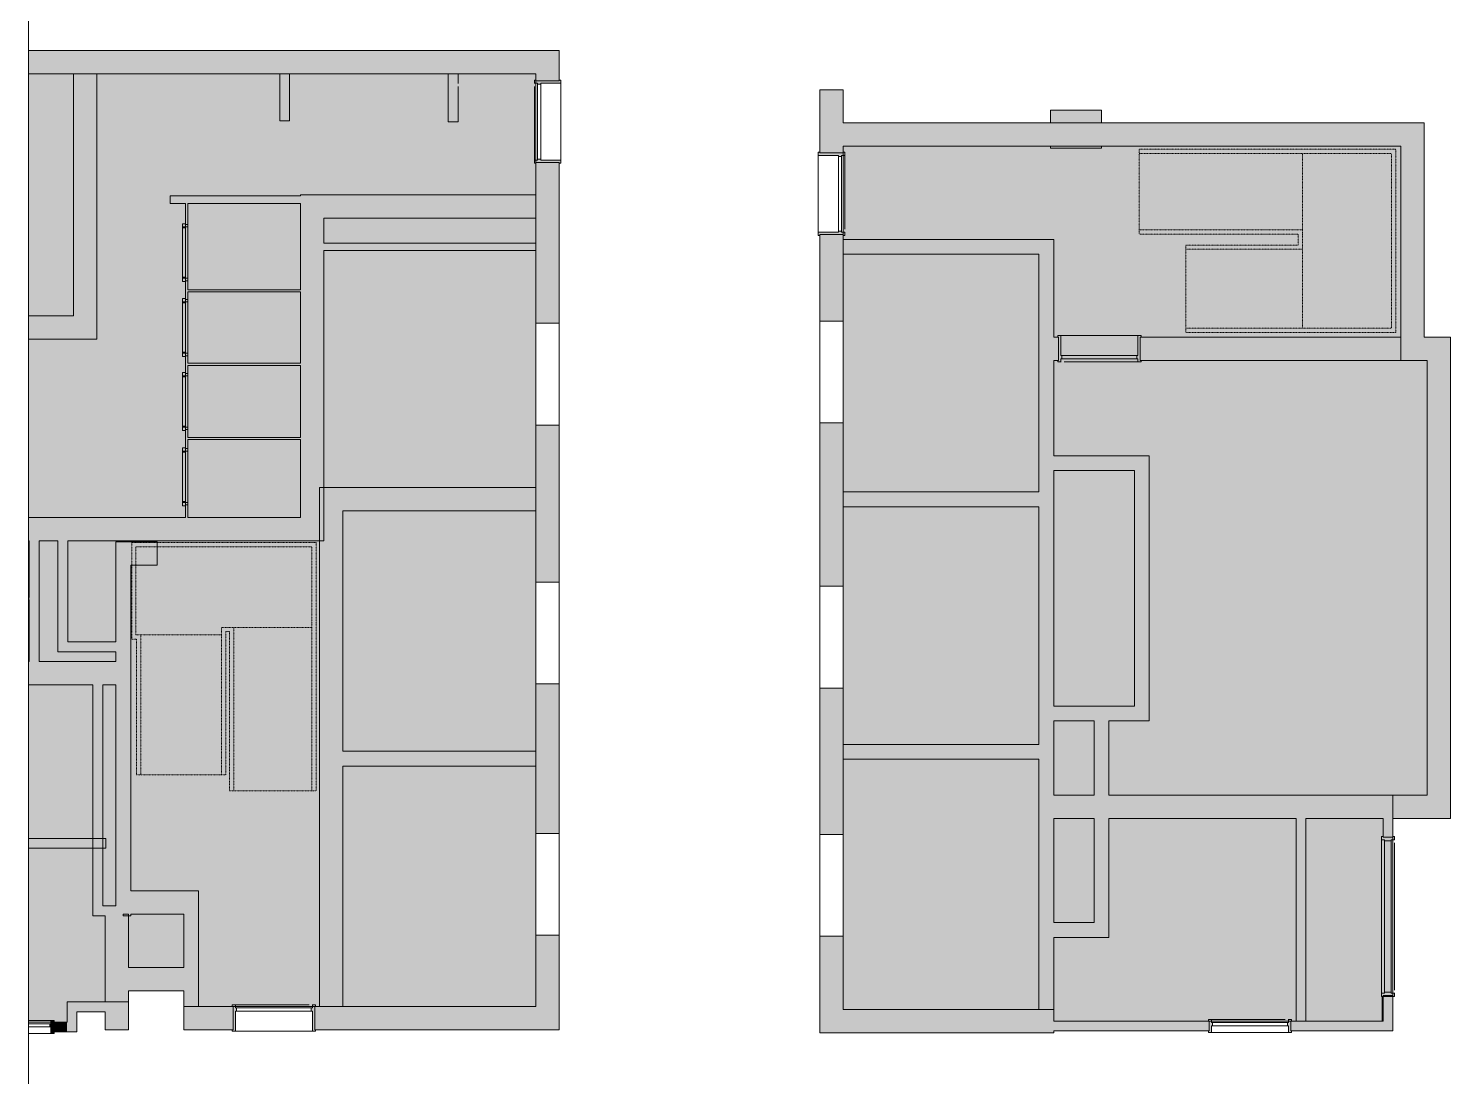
# Model space of a CAD drawing. Header units: inches. Extents: x 1083 to 3407, y -140 to 2134.
# Drawn here: x 1084 to 1754, y 944 to 1438 of the extents above; entities that cross this region are included whole.
import ezdxf

# ---------------------------------------------------------------- set-up
doc = ezdxf.new("R2010")
doc.units = ezdxf.units.IN
doc.header["$MEASUREMENT"] = 0
doc.linetypes.add('Overhead 1_16_', pattern=[0.101562, 0.0625, -0.039062])
for name, color, linetype, lineweight in [('A-DETL-GENF', 92, 'Continuous', 9), ('A-DETL-MEDM', 33, 'Continuous', 20), ('A-DETL-THIN', 151, 'Continuous', 9), ('A-DOOR', 31, 'Continuous', 13), ('A-GENM', 13, 'Continuous', 9), ('A-WALL', 113, 'Continuous', 13), ('A-WALL-PATT', 111, 'Continuous', 13), ('I-WALL', 2, 'Continuous', 13), ('S-STRS-MBND', 31, 'Continuous', 13)]:
    doc.layers.add(name, color=color, linetype=linetype, lineweight=lineweight)

# ---------------------------------------------------------------- blocks, each defined once
blk = doc.blocks.new('Door - Single - Solid Door-7174106-REFLECTED CEILING PLAN')
at = {"layer": 'A-DOOR'}
h = blk.add_hatch(color=250, dxfattribs=at)
h.paths.add_polyline_path([(-15.63, -6.34), (-14.13, -6.34), (-14.13, -4.84), (-13.63, -4.84), (-13.63, -3.34), (-14.13, -3.34), (-14.13, 6.16), (-15.63, 6.16), (-15.63, 5.41), (-15.26, 5.41), (-15.26, -5.59), (-15.63, -5.59)], flags=0)
h.paths.add_polyline_path([(21.62, -3.34), (21.62, -4.84), (22.12, -4.84), (22.12, -6.34), (23.62, -6.34), (23.62, -5.59), (23.24, -5.59), (23.24, 5.41), (23.62, 5.41), (23.62, 6.16), (22.12, 6.16), (22.12, -3.34)], flags=0)
at = {"layer": 'A-DOOR', "color": 8, "lineweight": 20}
for p, q in [((-14.13, 6.16), (-15.63, 6.16)), ((-15.63, 6.16), (-15.63, 5.41)), ((-14.13, -3.34), (-14.13, 6.16)), ((22.12, 6.16), (22.12, -3.34)), ((23.62, 6.16), (22.12, 6.16)), ((23.62, 5.41), (23.62, 6.16)), ((-15.63, -5.59), (-15.63, -6.34)), ((-15.63, -6.34), (-14.13, -6.34)), ((-13.63, -3.34), (-14.13, -3.34)), ((-14.13, -4.84), (-13.63, -4.84)), ((-14.13, -6.34), (-14.13, -4.84)), ((-13.63, -4.84), (-13.63, -3.34)), ((21.62, -3.34), (21.62, -4.84)), ((22.12, -3.34), (21.62, -3.34)), ((21.62, -4.84), (22.12, -4.84)), ((22.12, -4.84), (22.12, -6.34)), ((22.12, -6.34), (23.62, -6.34)), ((23.62, -6.34), (23.62, -5.59))]:
    blk.add_line(p, q, dxfattribs=at)
at = {"layer": 'A-DOOR', "lineweight": 9}
for p, q in [((-14.13, 6.16), (22.12, 6.16)), ((-14.13, -6.34), (-14.01, -6.34)), ((-13.63, -3.34), (21.62, -3.34)), ((-13.63, -4.84), (21.62, -4.84)), ((-12.63, -6.34), (22.12, -6.34))]:
    blk.add_line(p, q, dxfattribs=at)
blk = doc.blocks.new('Door - Single - Solid Door-V5-REFLECTED CEILING PLAN')
at = {"layer": 'A-DOOR'}
h = blk.add_hatch(color=250, dxfattribs=at)
h.paths.add_polyline_path([(-15.63, -6.34), (-14.13, -6.34), (-14.13, -4.84), (-13.63, -4.84), (-13.63, -3.34), (-14.13, -3.34), (-14.13, 6.16), (-15.63, 6.16), (-15.63, 5.41), (-15.26, 5.41), (-15.26, -5.59), (-15.63, -5.59)], flags=0)
h.paths.add_polyline_path([(23.24, -6.34), (23.62, -6.34), (23.62, -5.59), (23.24, -5.59), (23.24, 5.41), (23.62, 5.41), (23.62, 6.16), (22.12, 6.16), (22.12, -3.34), (21.62, -3.34), (21.62, -4.84), (22.12, -4.84), (22.12, -6.34)], flags=0)
at = {"layer": 'A-DOOR', "color": 8, "lineweight": 20}
for p, q in [((-14.13, 6.16), (-15.63, 6.16)), ((-15.63, 6.16), (-15.63, 5.41)), ((-14.13, -3.34), (-14.13, 6.16)), ((22.12, 6.16), (22.12, -3.34)), ((23.62, 6.16), (22.12, 6.16)), ((23.62, 5.41), (23.62, 6.16)), ((-15.63, -5.59), (-15.63, -6.34)), ((-15.63, -6.34), (-14.13, -6.34)), ((-13.63, -3.34), (-14.13, -3.34)), ((-14.13, -4.84), (-13.63, -4.84)), ((-14.13, -6.34), (-14.13, -4.84)), ((-13.63, -4.84), (-13.63, -3.34)), ((21.62, -3.34), (21.62, -4.84)), ((22.12, -3.34), (21.62, -3.34)), ((21.62, -4.84), (22.12, -4.84)), ((22.12, -4.84), (22.12, -6.34)), ((22.12, -6.34), (23.62, -6.34)), ((23.62, -6.34), (23.62, -5.59))]:
    blk.add_line(p, q, dxfattribs=at)
at = {"layer": 'A-DOOR', "lineweight": 9}
for p, q in [((-14.13, 6.16), (22.12, 6.16)), ((-14.13, -6.34), (-14.01, -6.34)), ((-13.63, -3.34), (21.62, -3.34)), ((-13.63, -4.84), (21.62, -4.84)), ((-12.63, -6.34), (22.12, -6.34))]:
    blk.add_line(p, q, dxfattribs=at)
blk = doc.blocks.new('Opening - 48_ x 84_-7159334-REFLECTED CEILING PLAN')
at = {"layer": 'A-GENM'}
for p, q in [((-24.32, -5.5), (-24.32, 5.5)), ((-24.32, 5.5), (23.68, 5.5)), ((23.68, 5.5), (23.68, -5.5)), ((23.68, -5.5), (-24.32, -5.5))]:
    blk.add_line(p, q, dxfattribs=at)
blk = doc.blocks.new('Door - Single - Solid Door-7174108-REFLECTED CEILING PLAN')
at = {"layer": 'A-DOOR'}
blk.add_hatch(color=250, dxfattribs=at).paths.add_polyline_path([(23.6, -2.97), (23.62, -2.97), (23.62, -2.22), (23.24, -2.22), (23.24, 2.4), (23.62, 2.4), (23.62, 3.15), (22.12, 3.15), (22.12, 1.65), (21.62, 1.65), (21.62, 0.15), (22.12, 0.15), (22.12, -2.97), (23.24, -2.97)], flags=0)
at = {"layer": 'A-DOOR', "lineweight": 9}
for p, q in [((11.56, 3.15), (22.12, 3.15)), ((11.56, 1.65), (21.62, 1.65)), ((11.56, 0.15), (21.62, 0.15)), ((11.56, -2.97), (22.12, -2.97))]:
    blk.add_line(p, q, dxfattribs=at)
at = {"layer": 'A-DOOR', "color": 8, "lineweight": 20}
for p, q in [((21.62, 0.15), (21.62, 1.65)), ((21.62, 1.65), (22.12, 1.65)), ((22.12, 0.15), (21.62, 0.15)), ((22.12, 1.65), (22.12, 3.15)), ((22.12, 3.15), (23.62, 3.15)), ((22.12, -2.97), (22.12, 0.15)), ((23.62, 3.15), (23.62, 2.4)), ((23.62, -2.97), (22.12, -2.97)), ((23.62, -2.22), (23.62, -2.97))]:
    blk.add_line(p, q, dxfattribs=at)
blk = doc.blocks.new('Door - Single - Solid Door-7174110-REFLECTED CEILING PLAN')
at = {"layer": 'A-DOOR'}
h = blk.add_hatch(color=250, dxfattribs=at)
h.paths.add_polyline_path([(23.62, 2.97), (22.12, 2.97), (22.12, -0.15), (21.62, -0.15), (21.62, -1.65), (22.12, -1.65), (22.12, -3.15), (23.62, -3.15), (23.62, -2.4), (23.24, -2.4), (23.24, 2.22), (23.62, 2.22)], flags=0)
h.paths.add_polyline_path([(-14.13, 2.97), (-15.63, 2.97), (-15.63, 2.22), (-15.26, 2.22), (-15.26, -2.4), (-15.63, -2.4), (-15.63, -3.15), (-14.13, -3.15), (-14.13, -1.65), (-13.63, -1.65), (-13.63, -0.15), (-14.13, -0.15), (-14.13, 2.22)], flags=0)
at = {"layer": 'A-DOOR', "color": 8, "lineweight": 20}
for p, q in [((-14.13, 2.97), (-15.63, 2.97)), ((-15.63, 2.97), (-15.63, 2.22)), ((-14.13, -0.15), (-14.13, 2.97)), ((22.12, 2.97), (22.12, -0.15)), ((23.62, 2.97), (22.12, 2.97)), ((23.62, 2.22), (23.62, 2.97)), ((-15.63, -2.4), (-15.63, -3.15)), ((-15.63, -3.15), (-14.13, -3.15)), ((-13.63, -0.15), (-14.13, -0.15)), ((-14.13, -1.65), (-13.63, -1.65)), ((-14.13, -3.15), (-14.13, -1.65)), ((-13.63, -1.65), (-13.63, -0.15)), ((21.62, -0.15), (21.62, -1.65)), ((22.12, -0.15), (21.62, -0.15)), ((21.62, -1.65), (22.12, -1.65)), ((22.12, -1.65), (22.12, -3.15)), ((22.12, -3.15), (23.62, -3.15)), ((23.62, -3.15), (23.62, -2.4))]:
    blk.add_line(p, q, dxfattribs=at)
at = {"layer": 'A-DOOR', "lineweight": 9}
for p, q in [((-14.13, 2.97), (22.12, 2.97)), ((-14.13, -3.15), (-14.01, -3.15)), ((-13.63, -0.15), (21.62, -0.15)), ((-13.63, -1.65), (21.62, -1.65)), ((-12.63, -3.15), (22.12, -3.15))]:
    blk.add_line(p, q, dxfattribs=at)
blk = doc.blocks.new('Door - Double - Solid-7590853-REFLECTED CEILING PLAN')
at = {"layer": 'A-DOOR'}
h = blk.add_hatch(color=250, dxfattribs=at)
h.paths.add_polyline_path([(35.68, 2.4), (35.68, 3.15), (34.18, 3.15), (34.18, 1.65), (33.68, 1.65), (33.68, -1.47), (34.18, -1.47), (34.18, -2.97), (35.68, -2.97), (35.68, -2.22), (35.31, -2.22), (35.31, 2.4)], flags=0)
h.paths.add_polyline_path([(-37.69, 1.65), (-38.19, 1.65), (-38.19, 3.15), (-39.69, 3.15), (-39.69, 2.4), (-39.32, 2.4), (-39.32, -2.22), (-39.69, -2.22), (-39.69, -2.97), (-38.19, -2.97), (-38.19, -1.47), (-37.69, -1.47), (-37.69, -1.14)], flags=0)
at = {"layer": 'A-DOOR', "color": 8, "lineweight": 20}
for p, q in [((-39.69, 2.4), (-39.69, 3.15)), ((-39.69, 3.15), (-38.19, 3.15)), ((-38.19, 3.15), (-38.19, 1.65)), ((-38.19, 1.65), (-37.69, 1.65)), ((-37.69, 1.65), (-37.69, -1.47)), ((33.68, -1.47), (33.68, 1.65)), ((33.68, 1.65), (34.18, 1.65)), ((34.18, 1.65), (34.18, 3.15)), ((34.18, 3.15), (35.68, 3.15)), ((35.68, 3.15), (35.68, 2.4)), ((-39.69, -2.97), (-39.69, -2.22)), ((-38.19, -2.97), (-39.69, -2.97)), ((-37.69, -1.47), (-38.19, -1.47)), ((-38.19, -1.47), (-38.19, -2.97)), ((34.18, -1.47), (33.68, -1.47)), ((34.18, -2.97), (34.18, -1.47)), ((35.68, -2.97), (34.18, -2.97)), ((35.68, -2.22), (35.68, -2.97))]:
    blk.add_line(p, q, dxfattribs=at)
at = {"layer": 'A-DOOR', "lineweight": 9}
for p, q in [((-38.19, 3.15), (-38.06, 3.15)), ((-37.69, 1.65), (33.68, 1.65)), ((-36.69, 3.15), (32.68, 3.15)), ((34.05, 3.15), (34.18, 3.15)), ((-38.19, -2.97), (34.18, -2.97)), ((-37.69, -1.47), (33.68, -1.47))]:
    blk.add_line(p, q, dxfattribs=at)
blk = doc.blocks.new('Door - Single - TP Solid Door-7591070-REFLECTED CEILING PLAN')
at = {"layer": 'A-DOOR', "lineweight": 9}
for p, q in [((-9.63, 1.95), (-9.63, 0.49)), ((-8.13, 1.95), (-9.63, 1.95)), ((-9.63, 0.41), (-9.63, 0.49)), ((-9.63, 0.49), (-8.13, 0.49)), ((-9.26, 0.41), (-9.63, 0.41)), ((-9.26, -0.59), (-9.26, 0.41)), ((-8.13, 0.49), (-8.13, 1.95)), ((-8.13, 1.95), (-7.63, 1.95)), ((-7.63, 0.45), (-8.13, 0.45)), ((-8.13, 0.45), (-8.13, -0.67)), ((-7.63, 1.95), (-7.63, 0.45)), ((15.62, 1.95), (-7.63, 1.95)), ((-7.63, 0.45), (15.62, 0.45)), ((15.62, 0.45), (15.62, 1.95)), ((15.62, 1.95), (16.12, 1.95)), ((16.12, 0.45), (15.62, 0.45)), ((16.12, 1.95), (16.12, 0.49)), ((17.62, 1.95), (16.12, 1.95)), ((16.12, 0.49), (17.62, 0.49)), ((16.12, -0.67), (16.12, 0.45)), ((17.62, 0.41), (17.24, 0.41)), ((17.24, 0.41), (17.24, -0.59)), ((17.62, 0.49), (17.62, 1.95)), ((17.62, 0.41), (17.62, 0.49)), ((-9.63, -0.67), (-9.63, -0.59)), ((-9.63, -0.59), (-9.26, -0.59)), ((-8.13, -0.67), (-9.63, -0.67)), ((-8.13, -0.67), (16.12, -0.67)), ((17.62, -0.67), (16.12, -0.67)), ((17.24, -0.59), (17.62, -0.59)), ((17.62, -0.67), (17.62, -0.59))]:
    blk.add_line(p, q, dxfattribs=at)
blk = doc.blocks.new('Break Line1 - Break Line 2-7655656-REFLECTED CEILING PLAN')
at = {"layer": 'A-DETL-MEDM'}
blk.add_line((1.5, 0), (1199.4, 0), dxfattribs=at)

msp = doc.modelspace()

# ---------------------------------------------------------------- hatches: boundary and pattern name
at = {"layer": 'A-DETL-GENF'}
h = msp.add_hatch(color=9, dxfattribs=at)
h.paths.add_polyline_path([(1095.75, 969.98), (1101.87, 969.98), (1101.87, 979.48), (1119.87, 979.48), (1119.87, 1020.1), (1114.06, 1020.1), (1114.06, 1051.92), (1083.68, 1051.92), (1083.68, 969.98), (1094.25, 969.98), (1094.25, 970.73), (1095.75, 970.73), (1095.75, 970.23)], flags=0)
h.paths.add_polyline_path([(1698.06, 970.48), (1721.68, 970.48), (1721.68, 982.1), (1721.31, 982.1), (1721.31, 983.6), (1722.81, 983.6), (1722.81, 984.1), (1725.93, 984.1), (1725.93, 983.6), (1726.68, 983.6), (1726.68, 1055.98), (1725.93, 1055.98), (1725.93, 1055.48), (1722.81, 1055.48), (1722.81, 1055.98), (1721.31, 1055.98), (1721.31, 1057.48), (1722.06, 1057.48), (1722.06, 1065.92), (1685.68, 1065.92), (1685.68, 970.48)], flags=0)
h.paths.add_polyline_path([(1681.06, 970.48), (1681.06, 1065.92), (1592.87, 1065.92), (1592.87, 1009.92), (1566.87, 1009.92), (1566.87, 970.48), (1639.75, 970.48), (1639.75, 971.23), (1641.25, 971.23), (1641.25, 970.48), (1677.5, 970.48), (1677.5, 971.23), (1679, 971.23), (1679, 970.48)], flags=0)
h.paths.add_polyline_path([(1472.3, 975.92), (1559.87, 975.92), (1559.87, 1093.92), (1467.62, 1093.92), (1467.62, 975.92)], flags=0)
h.paths.add_polyline_path([(1217.37, 977.42), (1217.5, 977.42), (1217.5, 978.17), (1219, 978.17), (1219, 977.42), (1220.87, 977.42), (1220.87, 1196.92), (1102.18, 1196.92), (1102.18, 1149.23), (1124.87, 1149.23), (1124.87, 1196.42), (1144.37, 1196.42), (1144.37, 1185.42), (1131.87, 1185.42), (1131.87, 1031.92), (1163.87, 1031.92), (1163.87, 977.42), (1179.75, 977.42), (1179.75, 978.17), (1181.25, 978.17), (1181.25, 977.42), (1216, 977.42)], flags=0)
h.paths.add_polyline_path([(1322.87, 977.42), (1322.87, 1090.67), (1231.87, 1090.67), (1231.87, 977.42), (1277.73, 977.42)], flags=0)
h.paths.add_polyline_path([(1146.25, 995.67), (1156.87, 995.67), (1156.87, 1020.92), (1131.87, 1020.92), (1131.87, 1020.1), (1130.87, 1020.1), (1130.87, 995.67), (1135.76, 995.67)], flags=0)
h.paths.add_polyline_path([(1585.87, 1016.92), (1585.87, 1065.92), (1566.87, 1065.92), (1566.87, 1016.92), (1568.31, 1016.92)], flags=0)
h.paths.add_polyline_path([(1124.87, 1024.73), (1124.87, 1128.92), (1118.68, 1128.92), (1118.68, 1056.54), (1120.18, 1056.54), (1120.18, 1051.92), (1118.68, 1051.92), (1118.68, 1024.73), (1120.18, 1024.73)], flags=0)
h.paths.add_polyline_path([(1114.06, 1056.54), (1114.06, 1128.92), (1083.68, 1128.92), (1083.68, 1056.54)], flags=0)
h.paths.add_polyline_path([(1721.68, 1076.92), (1742.87, 1076.92), (1742.87, 1281.92), (1608, 1281.92), (1608, 1281.17), (1606.5, 1281.17), (1606.5, 1282.67), (1606, 1282.67), (1606, 1284.17), (1606.5, 1284.17), (1606.5, 1293.67), (1608, 1293.67), (1608, 1292.92), (1730.37, 1292.92), (1730.37, 1382.92), (1589.37, 1382.92), (1589.37, 1381.92), (1565.37, 1381.92), (1565.37, 1382.92), (1467.62, 1382.92), (1467.62, 1380.04), (1468.37, 1380.04), (1468.37, 1378.54), (1467.62, 1378.54), (1467.62, 1342.29), (1468.37, 1342.29), (1468.37, 1340.79), (1467.62, 1340.79), (1467.62, 1338.92), (1566.87, 1338.92), (1566.87, 1292.92), (1568.75, 1292.92), (1568.75, 1293.67), (1570.25, 1293.67), (1570.25, 1284.17), (1570.75, 1284.17), (1570.75, 1282.67), (1570.25, 1282.67), (1570.25, 1281.17), (1568.75, 1281.17), (1568.75, 1281.92), (1566.87, 1281.92), (1566.87, 1236.92), (1611.87, 1236.92), (1611.87, 1111.92), (1592.87, 1111.92), (1592.87, 1076.92), (1685.68, 1076.92)], flags=0)
h.paths.add_polyline_path([(1585.87, 1076.92), (1585.87, 1111.92), (1566.87, 1111.92), (1566.87, 1076.92)], flags=0)
h.paths.add_polyline_path([(1322.87, 1097.67), (1322.87, 1210.92), (1231.87, 1210.92), (1231.87, 1097.67), (1320.45, 1097.67)], flags=0)
h.paths.add_polyline_path([(1559.87, 1100.92), (1559.87, 1212.92), (1467.62, 1212.92), (1467.62, 1100.92), (1536.39, 1100.92)], flags=0)
h.paths.add_polyline_path([(1571.33, 1118.92), (1604.87, 1118.92), (1604.87, 1229.92), (1566.87, 1229.92), (1566.87, 1118.92)], flags=0)
h.paths.add_polyline_path([(1124.87, 1139.92), (1124.87, 1144.6), (1097.56, 1144.6), (1097.56, 1196.92), (1088.68, 1196.92), (1088.68, 1139.92), (1118.68, 1139.92)], flags=0)
h.paths.add_polyline_path([(1084.06, 1139.92), (1084.06, 1169.1), (1083.68, 1169.1), (1083.68, 1139.92)], flags=0)
h.paths.add_polyline_path([(1084.06, 1170.1), (1084.06, 1196.92), (1083.68, 1196.92), (1083.68, 1170.1)], flags=0)
h.paths.add_polyline_path([(1211.87, 1207.92), (1211.87, 1244.54), (1158.77, 1244.54), (1158.77, 1240.29), (1157.77, 1240.29), (1157.77, 1249.29), (1158.77, 1249.29), (1158.8, 1245.54), (1211.87, 1245.54), (1211.87, 1279.54), (1158.77, 1279.54), (1158.77, 1275.79), (1157.77, 1275.79), (1157.77, 1284.12), (1158.77, 1284.12), (1158.77, 1280.54), (1211.87, 1280.54), (1211.87, 1314.21), (1158.77, 1314.21), (1158.77, 1310.62), (1157.77, 1310.62), (1157.77, 1319.46), (1158.77, 1319.46), (1158.77, 1315.21), (1211.87, 1315.21), (1211.87, 1355.92), (1158.77, 1355.92), (1158.77, 1345.96), (1157.77, 1345.96), (1157.73, 1355.92), (1150.53, 1355.92), (1150.53, 1359.42), (1211.87, 1359.42), (1211.87, 1359.92), (1322.87, 1359.92), (1322.87, 1374.79), (1322.12, 1374.79), (1322.12, 1376.29), (1322.87, 1376.29), (1322.87, 1412.54), (1322.12, 1412.54), (1322.12, 1414.04), (1322.87, 1414.04), (1322.87, 1416.92), (1286.18, 1416.92), (1286.18, 1412.42), (1286.12, 1412.42), (1286.12, 1411.04), (1286.18, 1411.04), (1286.18, 1394.42), (1281.56, 1394.42), (1281.56, 1416.92), (1206.74, 1416.92), (1206.74, 1394.89), (1202.11, 1394.89), (1202.11, 1416.92), (1115.96, 1416.92), (1115.96, 1291.92), (1083.68, 1291.92), (1083.68, 1207.92), (1157.77, 1207.92), (1157.77, 1213.79), (1158.77, 1213.79), (1158.77, 1207.92), (1180.45, 1207.92)], flags=0)
h.paths.add_polyline_path([(1472.3, 1219.92), (1559.87, 1219.92), (1559.87, 1331.92), (1467.62, 1331.92), (1467.62, 1219.92)], flags=0)
h.paths.add_polyline_path([(1247.98, 1221.92), (1322.87, 1221.92), (1322.87, 1333.67), (1222.87, 1333.67), (1222.87, 1221.92), (1236.25, 1221.92)], flags=0)
h.paths.add_polyline_path([(1083.68, 1302.92), (1104.96, 1302.92), (1104.96, 1416.92), (1083.68, 1416.92), (1083.68, 1303.32)], flags=0)
h.paths.add_polyline_path([(1277.73, 1337.17), (1322.87, 1337.17), (1322.87, 1348.92), (1222.87, 1348.92), (1222.87, 1337.17), (1227.54, 1337.17)], flags=0)
at = {"layer": 'A-WALL'}
h = msp.add_hatch(color=250, dxfattribs=at)
h.paths.add_polyline_path([(1565.37, 1381.92), (1589.37, 1381.92), (1589.37, 1382.92), (1565.37, 1382.92)], flags=0)
h.paths.add_polyline_path([(1565.37, 1393.92), (1589.37, 1393.92), (1589.37, 1399.92), (1565.37, 1399.92)], flags=0)
at = {"layer": 'A-WALL-PATT', "lineweight": 9}
for points in [[(1115.96, 1416.92), (1333.87, 1416.92), (1333.87, 1427.92), (1083.68, 1427.92), (1083.68, 1416.92), (1104.96, 1416.92)], [(1104.96, 1302.92), (1115.96, 1302.92), (1115.96, 1416.92), (1104.96, 1416.92), (1104.96, 1303.32)], [(1206.74, 1394.89), (1206.74, 1416.92), (1202.11, 1416.92), (1202.11, 1394.89)], [(1286.18, 1394.42), (1286.18, 1411.04), (1286.12, 1411.04), (1286.12, 1412.42), (1286.18, 1412.42), (1286.18, 1416.92), (1281.56, 1416.92), (1281.56, 1394.42), (1286.12, 1394.42)], [(1467.62, 1382.92), (1730.37, 1382.92), (1730.37, 1393.92), (1467.62, 1393.92)], [(1741.37, 1292.92), (1741.37, 1393.92), (1730.37, 1393.92), (1730.37, 1292.92)], [(1157.77, 1355.92), (1211.87, 1355.92), (1211.87, 1359.42), (1150.53, 1359.42), (1150.53, 1355.92)], [(1222.87, 1348.92), (1322.87, 1348.92), (1322.87, 1359.92), (1211.87, 1359.92), (1211.87, 1348.92)], [(1222.87, 1196.92), (1222.87, 1348.92), (1211.87, 1348.92), (1211.87, 1196.92), (1220.87, 1196.92), (1220.87, 1210.92), (1221.01, 1210.92)], [(1321.86, 1333.67), (1322.87, 1333.67), (1322.87, 1337.17), (1222.87, 1337.17), (1222.87, 1333.67), (1277.73, 1333.67)], [(1559.87, 1331.92), (1559.87, 1338.92), (1467.62, 1338.92), (1467.62, 1331.92), (1472.3, 1331.92)], [(1559.87, 1236.92), (1566.87, 1236.92), (1566.87, 1338.92), (1559.87, 1338.92), (1559.87, 1244.47)], [(1211.87, 1314.21), (1211.87, 1315.21), (1158.77, 1315.21), (1158.77, 1314.21), (1211.27, 1314.21)], [(1104.96, 1291.92), (1115.96, 1291.92), (1115.96, 1302.92), (1083.68, 1302.92), (1083.68, 1291.92)], [(1180.45, 1279.54), (1211.87, 1279.54), (1211.87, 1280.54), (1158.77, 1280.54), (1158.77, 1279.54)], [(1753.87, 1065.92), (1753.87, 1281.92), (1742.87, 1281.92), (1742.87, 1065.92)], [(1158.77, 1244.54), (1211.87, 1244.54), (1211.87, 1245.54), (1158.77, 1245.54)], [(1592.87, 1229.92), (1604.87, 1229.92), (1604.87, 1236.92), (1559.87, 1236.92), (1559.87, 1229.92), (1566.87, 1229.92)], [(1611.87, 1118.92), (1611.87, 1236.92), (1604.87, 1236.92), (1604.87, 1118.92)], [(1559.87, 975.92), (1566.87, 975.92), (1566.87, 1229.92), (1559.87, 1229.92), (1559.87, 1009.08)], [(1231.87, 1210.92), (1322.87, 1210.92), (1322.87, 1221.92), (1222.87, 1221.92), (1222.87, 1210.92)], [(1559.87, 1212.92), (1559.87, 1219.92), (1467.62, 1219.92), (1467.62, 1212.92), (1472.3, 1212.92)], [(1180.45, 1196.92), (1211.87, 1196.92), (1211.87, 1207.92), (1083.68, 1207.92), (1083.68, 1196.92), (1157.77, 1196.92)], [(1220.87, 977.42), (1231.87, 977.42), (1231.87, 1210.92), (1222.87, 1210.92), (1222.87, 1196.92), (1221.01, 1210.92), (1220.87, 1210.92), (1220.87, 1009.08)], [(1088.68, 1139.92), (1088.68, 1196.92), (1084.06, 1196.92), (1084.06, 1139.92)], [(1102.18, 1144.6), (1102.18, 1196.92), (1097.56, 1196.92), (1097.56, 1144.6), (1100.75, 1144.6)], [(1124.87, 1185.42), (1144.37, 1185.42), (1144.37, 1196.42), (1124.87, 1196.42), (1124.87, 1185.63)], [(1131.87, 1024.73), (1131.87, 1185.42), (1124.87, 1185.42), (1124.87, 1024.73)], [(1084.06, 1169.1), (1084.06, 1170.1), (1083.68, 1170.1), (1083.68, 1169.1)], [(1102.18, 1144.6), (1124.87, 1144.6), (1124.87, 1149.23), (1102.18, 1149.23), (1102.18, 1145.16)], [(1124.87, 1128.92), (1124.87, 1139.92), (1083.68, 1139.92), (1083.68, 1128.92), (1123.18, 1128.92)], [(1114.06, 1024.73), (1118.68, 1024.73), (1118.68, 1128.92), (1114.06, 1128.92), (1114.06, 1090.67)], [(1611.87, 1111.92), (1611.87, 1118.92), (1566.87, 1118.92), (1566.87, 1111.92), (1604.87, 1111.92)], [(1592.87, 1016.92), (1592.87, 1111.92), (1585.87, 1111.92), (1585.87, 1016.92)], [(1472.3, 1093.92), (1559.87, 1093.92), (1559.87, 1100.92), (1467.62, 1100.92), (1467.62, 1093.92)], [(1232.55, 1090.67), (1322.87, 1090.67), (1322.87, 1097.67), (1231.87, 1097.67), (1231.87, 1090.67)], [(1681.06, 970.48), (1685.68, 970.48), (1685.68, 1065.92), (1681.06, 1065.92), (1681.06, 1009.08)], [(1163.87, 1020.92), (1163.87, 1031.92), (1131.87, 1031.92), (1131.87, 1020.92), (1156.87, 1020.92)], [(1124.87, 1020.1), (1128.37, 1020.1), (1130.87, 1020.92), (1130.87, 1020.1), (1131.87, 1020.1), (1131.87, 1024.73), (1114.06, 1024.73), (1114.06, 1020.1), (1119.87, 1020.1)], [(1130.87, 966.42), (1130.87, 1020.92), (1128.37, 1020.1), (1119.87, 1020.1), (1119.87, 966.42)], [(1156.87, 977.42), (1163.87, 977.42), (1163.87, 1020.92), (1156.87, 1020.92), (1156.87, 982.16)], [(1585.87, 1009.92), (1592.87, 1009.92), (1592.87, 1016.92), (1566.87, 1016.92), (1566.87, 1009.92)], [(1130.87, 984.67), (1156.87, 984.67), (1156.87, 995.67), (1130.87, 995.67)], [(1106.5, 965.35), (1106.5, 979.48), (1101.87, 979.48), (1101.87, 965.35)], [(1119.87, 974.85), (1119.87, 979.48), (1106.5, 979.48), (1106.5, 974.85)], [(1472.3, 964.92), (1566.87, 964.92), (1566.87, 975.92), (1467.62, 975.92), (1467.62, 964.92)], [(1095.37, 965.35), (1101.87, 965.35), (1101.87, 969.98), (1095.37, 969.98), (1095.37, 966.42)]]:
    msp.add_hatch(color=7, dxfattribs=at).paths.add_polyline_path(points, flags=0)
h = msp.add_hatch(color=7, dxfattribs=at)
h.paths.add_polyline_path([(1322.87, 1221.92), (1333.87, 1221.92), (1333.87, 1251.42), (1322.87, 1251.42), (1322.87, 1244.47)], flags=0)
h.paths.add_polyline_path([(1322.87, 1299.42), (1333.87, 1299.42), (1333.87, 1375.17), (1322.87, 1375.17), (1322.87, 1333.67)], flags=0)
h.paths.add_polyline_path([(1333.87, 1413.67), (1333.87, 1416.92), (1322.87, 1416.92), (1322.87, 1413.67)], flags=0)
h = msp.add_hatch(color=7, dxfattribs=at)
h.paths.add_polyline_path([(1467.62, 964.92), (1467.62, 1010.42), (1456.62, 1010.42), (1456.62, 964.92)], flags=0)
h.paths.add_polyline_path([(1456.62, 1058.42), (1467.62, 1058.42), (1467.62, 1127.42), (1456.62, 1127.42)], flags=0)
h.paths.add_polyline_path([(1467.62, 1175.42), (1467.62, 1252.42), (1456.62, 1252.42), (1456.62, 1175.42)], flags=0)
h.paths.add_polyline_path([(1467.62, 1300.42), (1467.62, 1341.17), (1456.62, 1341.17), (1456.62, 1300.42)], flags=0)
h.paths.add_polyline_path([(1467.62, 1379.67), (1467.62, 1409.42), (1456.62, 1409.42), (1456.62, 1379.67)], flags=0)
h = msp.add_hatch(color=7, dxfattribs=at)
h.paths.add_polyline_path([(1157.77, 1207.92), (1158.77, 1207.92), (1158.77, 1213.79), (1157.77, 1213.79), (1157.77, 1213.42)], flags=0)
h.paths.add_polyline_path([(1158.66, 1240.29), (1158.77, 1240.29), (1158.77, 1249.29), (1157.77, 1249.29), (1157.77, 1240.29), (1158.63, 1240.29)], flags=0)
h.paths.add_polyline_path([(1158.77, 1275.79), (1158.77, 1284.12), (1157.77, 1284.12), (1157.77, 1275.79), (1158.72, 1275.79)], flags=0)
h.paths.add_polyline_path([(1158.77, 1310.62), (1158.77, 1319.46), (1157.77, 1319.46), (1157.77, 1310.62), (1158.37, 1310.62)], flags=0)
h.paths.add_polyline_path([(1157.9, 1345.96), (1158.77, 1345.96), (1158.77, 1355.92), (1157.77, 1355.92), (1157.77, 1345.96)], flags=0)
h = msp.add_hatch(color=7, dxfattribs=at)
h.paths.add_polyline_path([(1607.62, 1281.92), (1753.87, 1281.92), (1753.87, 1292.92), (1607.62, 1292.92)], flags=0)
h.paths.add_polyline_path([(1569.12, 1281.92), (1569.12, 1292.92), (1566.87, 1292.92), (1566.87, 1281.92), (1568.84, 1281.92)], flags=0)
h = msp.add_hatch(color=7, dxfattribs=at)
h.paths.add_polyline_path([(1322.87, 966.42), (1333.87, 966.42), (1333.87, 1010.92), (1322.87, 1010.92), (1322.87, 975.92)], flags=0)
h.paths.add_polyline_path([(1322.87, 1058.92), (1333.87, 1058.92), (1333.87, 1129.42), (1322.87, 1129.42), (1322.87, 1090.67)], flags=0)
h.paths.add_polyline_path([(1333.87, 1177.42), (1333.87, 1221.92), (1322.87, 1221.92), (1322.87, 1177.42)], flags=0)
h = msp.add_hatch(color=7, dxfattribs=at)
h.paths.add_polyline_path([(1681.06, 1065.92), (1742.87, 1065.92), (1742.87, 1076.92), (1592.87, 1076.92), (1592.87, 1065.92), (1666.87, 1065.92)], flags=0)
h.paths.add_polyline_path([(1571.4, 1065.92), (1585.87, 1065.92), (1585.87, 1076.92), (1566.87, 1076.92), (1566.87, 1065.92)], flags=0)
h = msp.add_hatch(color=7, dxfattribs=at)
h.paths.add_polyline_path([(1722.06, 970.48), (1726.68, 970.48), (1726.68, 982.48), (1722.06, 982.48)], flags=0)
h.paths.add_polyline_path([(1726.68, 1057.1), (1726.68, 1065.92), (1722.06, 1065.92), (1722.06, 1057.1)], flags=0)
h = msp.add_hatch(color=7, dxfattribs=at)
h.paths.add_polyline_path([(1114.06, 1051.92), (1114.06, 1056.54), (1083.68, 1056.54), (1083.68, 1051.92)], flags=0)
h.paths.add_polyline_path([(1120.18, 1051.92), (1120.18, 1056.54), (1118.68, 1056.54), (1118.68, 1051.92)], flags=0)
h = msp.add_hatch(color=7, dxfattribs=at)
h.paths.add_polyline_path([(1277.73, 966.42), (1322.87, 966.42), (1322.87, 977.42), (1218.62, 977.42), (1218.62, 966.42), (1231.87, 966.42)], flags=0)
h.paths.add_polyline_path([(1180.12, 966.42), (1180.12, 977.42), (1156.87, 977.42), (1156.87, 966.42), (1163.87, 966.42)], flags=0)
h = msp.add_hatch(color=7, dxfattribs=at)
h.paths.add_polyline_path([(1685.68, 965.85), (1726.68, 965.85), (1726.68, 970.48), (1678.62, 970.48), (1678.62, 965.85), (1681.06, 965.85)], flags=0)
h.paths.add_polyline_path([(1577.59, 965.85), (1640.12, 965.85), (1640.12, 970.48), (1566.87, 970.48), (1566.87, 965.85)], flags=0)

# ---------------------------------------------------------------- linework, layer by layer
at = {"layer": 'A-DETL-THIN'}
for p, q in [((1322.87, 1416.92), (1083.68, 1416.92)), ((1322.87, 977.42), (1322.87, 1416.92)), ((1730.37, 1382.92), (1467.62, 1382.92)), ((1467.62, 1382.92), (1467.62, 975.92)), ((1730.37, 1281.92), (1730.37, 1382.92)), ((1742.87, 1281.92), (1730.37, 1281.92)), ((1742.87, 1076.92), (1742.87, 1281.92)), ((1726.68, 982.1), (1726.68, 1076.92)), ((1726.68, 1076.92), (1742.87, 1076.92)), ((1101.87, 969.98), (1101.87, 979.48)), ((1101.87, 979.48), (1130.87, 979.48)), ((1130.87, 979.48), (1130.87, 984.67)), ((1130.87, 984.67), (1156.87, 984.67)), ((1156.87, 984.67), (1156.87, 977.42)), ((1721.68, 970.48), (1721.68, 982.1)), ((1721.68, 982.1), (1726.68, 982.1)), ((1156.87, 977.42), (1322.87, 977.42)), ((1467.62, 975.92), (1566.87, 975.92)), ((1566.87, 975.92), (1566.87, 970.48)), ((1083.68, 969.98), (1101.87, 969.98)), ((1566.87, 970.48), (1721.68, 970.48))]:
    msp.add_line(p, q, dxfattribs=at)
at = {"layer": 'A-WALL', "color": 8, "lineweight": 20}
for p, q in [((1083.68, 1427.92), (1333.87, 1427.92)), ((1333.87, 1427.92), (1333.87, 1413.67)), ((1104.96, 1416.92), (1083.68, 1416.92)), ((1104.96, 1302.92), (1104.96, 1416.92)), ((1202.11, 1416.92), (1115.96, 1416.92)), ((1115.96, 1416.92), (1115.96, 1291.92)), ((1202.11, 1394.89), (1202.11, 1416.92)), ((1281.56, 1416.92), (1206.74, 1416.92)), ((1206.74, 1416.92), (1206.74, 1394.89)), ((1281.56, 1394.42), (1281.56, 1416.92)), ((1322.87, 1416.92), (1286.18, 1416.92)), ((1286.18, 1416.92), (1286.18, 1412.42)), ((1322.87, 1413.67), (1322.87, 1416.92)), ((1286.18, 1411.04), (1286.18, 1394.42)), ((1333.87, 1413.67), (1322.87, 1413.67)), ((1456.62, 1379.67), (1456.62, 1409.42)), ((1456.62, 1409.42), (1467.62, 1409.42)), ((1467.62, 1409.42), (1467.62, 1393.92)), ((1206.74, 1394.89), (1202.11, 1394.89)), ((1286.18, 1394.42), (1281.56, 1394.42)), ((1565.37, 1399.92), (1589.37, 1399.92)), ((1565.37, 1393.92), (1565.37, 1399.92)), ((1589.37, 1399.92), (1589.37, 1393.92)), ((1467.62, 1393.92), (1565.37, 1393.92)), ((1589.37, 1393.92), (1741.37, 1393.92)), ((1741.37, 1393.92), (1741.37, 1292.92)), ((1467.62, 1382.92), (1467.62, 1379.67)), ((1565.37, 1382.92), (1467.62, 1382.92)), ((1565.37, 1381.92), (1565.37, 1382.92)), ((1589.37, 1381.92), (1565.37, 1381.92)), ((1730.37, 1382.92), (1589.37, 1382.92)), ((1589.37, 1382.92), (1589.37, 1381.92)), ((1730.37, 1292.92), (1730.37, 1382.92)), ((1322.87, 1359.92), (1322.87, 1375.17)), ((1322.87, 1375.17), (1333.87, 1375.17)), ((1333.87, 1375.17), (1333.87, 1299.42)), ((1467.62, 1379.67), (1456.62, 1379.67)), ((1211.87, 1359.42), (1211.87, 1359.92)), ((1211.87, 1359.92), (1322.87, 1359.92)), ((1211.87, 1315.21), (1211.87, 1355.92)), ((1322.87, 1348.92), (1222.87, 1348.92)), ((1222.87, 1348.92), (1222.87, 1337.17)), ((1322.87, 1337.17), (1322.87, 1348.92)), ((1456.62, 1300.42), (1456.62, 1341.17)), ((1456.62, 1341.17), (1467.62, 1341.17)), ((1467.62, 1341.17), (1467.62, 1338.92)), ((1467.62, 1338.92), (1566.87, 1338.92)), ((1566.87, 1338.92), (1566.87, 1292.92)), ((1222.87, 1333.67), (1222.87, 1196.92)), ((1322.87, 1299.42), (1322.87, 1333.67)), ((1467.62, 1331.92), (1467.62, 1300.42)), ((1559.87, 1331.92), (1467.62, 1331.92)), ((1559.87, 1219.92), (1559.87, 1331.92)), ((1211.87, 1280.54), (1211.87, 1314.21)), ((1083.68, 1302.92), (1104.96, 1302.92)), ((1467.62, 1300.42), (1456.62, 1300.42)), ((1333.87, 1299.42), (1322.87, 1299.42)), ((1115.96, 1291.92), (1083.68, 1291.92)), ((1566.87, 1292.92), (1569.12, 1292.92)), ((1569.12, 1292.92), (1569.12, 1281.92)), ((1607.62, 1281.92), (1607.62, 1292.92)), ((1607.62, 1292.92), (1730.37, 1292.92)), ((1741.37, 1292.92), (1753.87, 1292.92)), ((1753.87, 1292.92), (1753.87, 1065.92)), ((1566.87, 1281.92), (1566.87, 1236.92)), ((1569.12, 1281.92), (1566.87, 1281.92)), ((1742.87, 1281.92), (1607.62, 1281.92)), ((1742.87, 1076.92), (1742.87, 1281.92)), ((1211.87, 1245.54), (1211.87, 1279.54)), ((1322.87, 1221.92), (1322.87, 1251.42)), ((1322.87, 1251.42), (1333.87, 1251.42)), ((1333.87, 1251.42), (1333.87, 1177.42)), ((1456.62, 1175.42), (1456.62, 1252.42)), ((1456.62, 1252.42), (1467.62, 1252.42)), ((1467.62, 1252.42), (1467.62, 1219.92)), ((1211.87, 1207.92), (1211.87, 1244.54)), ((1566.87, 1236.92), (1611.87, 1236.92)), ((1611.87, 1236.92), (1611.87, 1111.92)), ((1604.87, 1229.92), (1566.87, 1229.92)), ((1566.87, 1229.92), (1566.87, 1118.92)), ((1604.87, 1118.92), (1604.87, 1229.92)), ((1220.87, 1221.92), (1322.87, 1221.92)), ((1220.87, 977.42), (1220.87, 1221.92)), ((1467.62, 1219.92), (1559.87, 1219.92)), ((1083.68, 1207.92), (1157.77, 1207.92)), ((1158.77, 1207.92), (1211.87, 1207.92)), ((1322.87, 1210.92), (1231.87, 1210.92)), ((1231.87, 1210.92), (1231.87, 1097.67)), ((1322.87, 1177.42), (1322.87, 1210.92)), ((1467.62, 1212.92), (1467.62, 1175.42)), ((1559.87, 1212.92), (1467.62, 1212.92)), ((1559.87, 1100.92), (1559.87, 1212.92)), ((1084.06, 1196.92), (1083.68, 1196.92)), ((1084.06, 1170.1), (1084.06, 1196.92)), ((1097.56, 1196.92), (1088.68, 1196.92)), ((1088.68, 1196.92), (1088.68, 1139.92)), ((1097.56, 1144.6), (1097.56, 1196.92)), ((1222.87, 1196.92), (1102.18, 1196.92)), ((1102.18, 1196.92), (1102.18, 1149.23)), ((1124.87, 1149.23), (1124.87, 1196.42)), ((1124.87, 1196.42), (1144.37, 1196.42)), ((1144.37, 1196.42), (1144.37, 1185.42)), ((1131.87, 1185.42), (1131.87, 1031.92)), ((1144.37, 1185.42), (1131.87, 1185.42)), ((1333.87, 1177.42), (1322.87, 1177.42)), ((1467.62, 1175.42), (1456.62, 1175.42)), ((1084.06, 1139.92), (1084.06, 1169.1)), ((1102.18, 1149.23), (1124.87, 1149.23)), ((1083.68, 1139.92), (1084.06, 1139.92)), ((1088.68, 1139.92), (1124.87, 1139.92)), ((1124.87, 1144.6), (1097.56, 1144.6)), ((1124.87, 1139.92), (1124.87, 1144.6)), ((1114.06, 1128.92), (1083.68, 1128.92)), ((1114.06, 1020.1), (1114.06, 1128.92)), ((1124.87, 1128.92), (1118.68, 1128.92)), ((1118.68, 1128.92), (1118.68, 1024.73)), ((1124.87, 1024.73), (1124.87, 1128.92)), ((1322.87, 1097.67), (1322.87, 1129.42)), ((1322.87, 1129.42), (1333.87, 1129.42)), ((1333.87, 1129.42), (1333.87, 1058.92)), ((1456.62, 1058.42), (1456.62, 1127.42)), ((1456.62, 1127.42), (1467.62, 1127.42)), ((1467.62, 1127.42), (1467.62, 1100.92)), ((1566.87, 1118.92), (1604.87, 1118.92)), ((1585.87, 1111.92), (1566.87, 1111.92)), ((1566.87, 1111.92), (1566.87, 1076.92)), ((1585.87, 1076.92), (1585.87, 1111.92)), ((1592.87, 1111.92), (1592.87, 1076.92)), ((1611.87, 1111.92), (1592.87, 1111.92)), ((1467.62, 1100.92), (1559.87, 1100.92)), ((1231.87, 1097.67), (1322.87, 1097.67)), ((1467.62, 1093.92), (1467.62, 1058.42)), ((1559.87, 1093.92), (1467.62, 1093.92)), ((1559.87, 975.92), (1559.87, 1093.92)), ((1231.87, 1090.67), (1231.87, 977.42)), ((1322.87, 1090.67), (1231.87, 1090.67)), ((1322.87, 1058.92), (1322.87, 1090.67)), ((1566.87, 1076.92), (1585.87, 1076.92)), ((1592.87, 1076.92), (1742.87, 1076.92)), ((1585.87, 1065.92), (1566.87, 1065.92)), ((1566.87, 1065.92), (1566.87, 1016.92)), ((1585.87, 1016.92), (1585.87, 1065.92)), ((1592.87, 1065.92), (1592.87, 1009.92)), ((1681.06, 1065.92), (1592.87, 1065.92)), ((1681.06, 970.48), (1681.06, 1065.92)), ((1722.06, 1065.92), (1685.68, 1065.92)), ((1685.68, 1065.92), (1685.68, 970.48)), ((1722.06, 1057.1), (1722.06, 1065.92)), ((1753.87, 1065.92), (1726.68, 1065.92)), ((1726.68, 1065.92), (1726.68, 1057.1)), ((1333.87, 1058.92), (1322.87, 1058.92)), ((1083.68, 1056.54), (1120.18, 1056.54)), ((1120.18, 1056.54), (1120.18, 1051.92)), ((1467.62, 1058.42), (1456.62, 1058.42)), ((1726.68, 1057.1), (1722.06, 1057.1)), ((1120.18, 1051.92), (1083.68, 1051.92)), ((1131.87, 1031.92), (1163.87, 1031.92)), ((1163.87, 1031.92), (1163.87, 977.42)), ((1119.87, 1020.1), (1114.06, 1020.1)), ((1118.68, 1024.73), (1124.87, 1024.73)), ((1119.87, 979.48), (1119.87, 1020.1)), ((1128.37, 1020.1), (1128.37, 1020.92)), ((1128.37, 1020.92), (1130.87, 1020.92)), ((1131.87, 1020.1), (1128.37, 1020.1)), ((1130.87, 1020.92), (1130.87, 995.67)), ((1156.87, 1020.92), (1131.87, 1020.92)), ((1131.87, 1020.92), (1131.87, 1020.1)), ((1156.87, 995.67), (1156.87, 1020.92)), ((1566.87, 1016.92), (1585.87, 1016.92)), ((1322.87, 977.42), (1322.87, 1010.92)), ((1322.87, 1010.92), (1333.87, 1010.92)), ((1333.87, 1010.92), (1333.87, 966.42)), ((1456.62, 964.92), (1456.62, 1010.42)), ((1456.62, 1010.42), (1467.62, 1010.42)), ((1467.62, 1010.42), (1467.62, 975.92)), ((1592.87, 1009.92), (1566.87, 1009.92)), ((1566.87, 1009.92), (1566.87, 970.48)), ((1130.87, 995.67), (1156.87, 995.67)), ((1101.87, 969.98), (1101.87, 979.48)), ((1101.87, 979.48), (1119.87, 979.48)), ((1130.87, 984.67), (1130.87, 966.42)), ((1156.87, 984.67), (1130.87, 984.67)), ((1156.87, 966.42), (1156.87, 984.67)), ((1722.06, 970.48), (1722.06, 982.48)), ((1722.06, 982.48), (1726.68, 982.48)), ((1726.68, 982.48), (1726.68, 965.85)), ((1106.5, 974.85), (1106.5, 965.35)), ((1119.87, 974.85), (1106.5, 974.85)), ((1119.87, 966.42), (1119.87, 974.85)), ((1163.87, 977.42), (1180.12, 977.42)), ((1180.12, 977.42), (1180.12, 966.42)), ((1218.62, 966.42), (1218.62, 977.42)), ((1218.62, 977.42), (1220.87, 977.42)), ((1231.87, 977.42), (1322.87, 977.42)), ((1467.62, 975.92), (1559.87, 975.92)), ((1095.37, 969.98), (1101.87, 969.98)), ((1095.37, 965.35), (1095.37, 969.98)), ((1106.5, 965.35), (1095.37, 965.35)), ((1130.87, 966.42), (1119.87, 966.42)), ((1180.12, 966.42), (1156.87, 966.42)), ((1333.87, 966.42), (1218.62, 966.42)), ((1566.87, 970.48), (1640.12, 970.48)), ((1566.87, 965.85), (1566.87, 964.92)), ((1640.12, 965.85), (1566.87, 965.85)), ((1640.12, 970.48), (1640.12, 965.85)), ((1678.62, 965.85), (1678.62, 970.48)), ((1678.62, 970.48), (1681.06, 970.48)), ((1726.68, 965.85), (1678.62, 965.85)), ((1685.68, 970.48), (1722.06, 970.48)), ((1566.87, 964.92), (1456.62, 964.92))]:
    msp.add_line(p, q, dxfattribs=at)
at = {"layer": 'A-WALL', "lineweight": 9}
for p, q in [((1589.37, 1393.92), (1565.37, 1393.92)), ((1565.37, 1382.92), (1589.37, 1382.92)), ((1456.62, 1300.42), (1456.62, 1252.42)), ((1467.62, 1252.42), (1467.62, 1300.42)), ((1322.87, 1299.42), (1322.87, 1251.42)), ((1333.87, 1251.42), (1333.87, 1299.42)), ((1322.87, 1177.42), (1322.87, 1129.42)), ((1333.87, 1129.42), (1333.87, 1177.42)), ((1456.62, 1175.42), (1456.62, 1127.42)), ((1467.62, 1127.42), (1467.62, 1175.42)), ((1322.87, 1058.92), (1322.87, 1010.92)), ((1333.87, 1010.92), (1333.87, 1058.92)), ((1456.62, 1058.42), (1456.62, 1010.42)), ((1467.62, 1010.42), (1467.62, 1058.42))]:
    msp.add_line(p, q, dxfattribs=at)
at = {"layer": 'I-WALL', "color": 8, "lineweight": 20}
for p, q in [((1150.53, 1359.42), (1211.87, 1359.42)), ((1150.53, 1355.92), (1150.53, 1359.42)), ((1157.77, 1355.92), (1150.53, 1355.92)), ((1157.77, 1346.33), (1157.77, 1355.92)), ((1211.87, 1355.92), (1158.77, 1355.92)), ((1158.77, 1355.92), (1158.77, 1346.33)), ((1222.87, 1337.17), (1322.87, 1337.17)), ((1322.87, 1333.67), (1222.87, 1333.67)), ((1157.77, 1311), (1157.77, 1319.08)), ((1158.77, 1319.08), (1158.77, 1315.21)), ((1158.77, 1315.21), (1211.87, 1315.21)), ((1158.77, 1314.21), (1158.77, 1311)), ((1211.87, 1314.21), (1158.77, 1314.21)), ((1157.77, 1276.17), (1157.77, 1283.75)), ((1158.77, 1283.75), (1158.77, 1280.54)), ((1158.77, 1280.54), (1211.87, 1280.54)), ((1158.77, 1279.54), (1158.77, 1276.17)), ((1211.87, 1279.54), (1158.77, 1279.54)), ((1157.77, 1240.67), (1157.77, 1248.92)), ((1158.77, 1248.92), (1158.77, 1245.54)), ((1158.77, 1245.54), (1211.87, 1245.54)), ((1158.77, 1244.54), (1158.77, 1240.67)), ((1211.87, 1244.54), (1158.77, 1244.54)), ((1157.77, 1207.92), (1157.77, 1213.42)), ((1158.77, 1213.42), (1158.77, 1207.92)), ((1083.68, 1170.1), (1084.06, 1170.1)), ((1084.06, 1169.1), (1083.68, 1169.1))]:
    msp.add_line(p, q, dxfattribs=at)
at = {"layer": 'S-STRS-MBND', "linetype": 'Overhead 1_16_', "lineweight": 9}
for p, q in [((1607.11, 1381.42), (1607.11, 1379.42)), ((1692.8, 1381.42), (1607.11, 1381.42)), ((1728.11, 1381.42), (1692.8, 1381.42)), ((1728.11, 1295.03), (1728.11, 1381.42)), ((1692.8, 1379.42), (1607.11, 1379.42)), ((1607.11, 1343.42), (1607.11, 1379.42)), ((1684.11, 1343.42), (1684.11, 1379.42)), ((1726.11, 1379.42), (1692.8, 1379.42)), ((1726.11, 1297.03), (1726.11, 1379.42)), ((1607.11, 1343.42), (1607.11, 1341.42)), ((1684.11, 1343.42), (1607.11, 1343.42)), ((1682.11, 1341.42), (1607.11, 1341.42)), ((1682.11, 1341.42), (1682.11, 1336.28)), ((1684.11, 1341.42), (1684.11, 1343.42)), ((1684.11, 1341.42), (1684.11, 1334.28)), ((1629.11, 1336.28), (1629.11, 1334.28)), ((1629.11, 1336.28), (1682.11, 1336.28)), ((1629.11, 1334.28), (1682.11, 1334.28)), ((1629.11, 1334.28), (1629.11, 1297.03)), ((1682.11, 1334.28), (1684.11, 1334.28)), ((1682.11, 1334.28), (1684.11, 1334.28)), ((1684.11, 1334.28), (1684.11, 1297.03)), ((1629.11, 1297.03), (1629.11, 1295.03)), ((1629.11, 1297.03), (1686.43, 1297.03)), ((1629.11, 1295.03), (1686.43, 1295.03)), ((1686.43, 1297.03), (1726.11, 1297.03)), ((1686.43, 1295.03), (1728.11, 1295.03)), ((1132.37, 1196.04), (1132.37, 1150.5)), ((1219.26, 1196.04), (1132.37, 1196.04)), ((1134.37, 1194.04), (1134.37, 1152.5)), ((1217.26, 1194.04), (1134.37, 1194.04)), ((1217.26, 1158.35), (1217.26, 1194.04)), ((1219.26, 1158.35), (1219.26, 1196.04)), ((1176.7, 1156.04), (1174.7, 1156.04)), ((1174.7, 1156.04), (1174.7, 1086.5)), ((1176.7, 1156.04), (1180.51, 1156.04)), ((1176.7, 1154.04), (1176.7, 1086.5)), ((1176.7, 1154.04), (1178.51, 1154.04)), ((1178.51, 1079.04), (1178.51, 1154.04)), ((1180.51, 1154.04), (1180.51, 1156.04)), ((1180.51, 1156.04), (1217.26, 1156.04)), ((1180.51, 1154.04), (1180.51, 1156.04)), ((1180.51, 1079.04), (1180.51, 1154.04)), ((1217.26, 1079.04), (1217.26, 1158.35)), ((1219.26, 1079.04), (1219.26, 1158.35)), ((1132.37, 1150.5), (1134.65, 1150.5)), ((1134.37, 1152.5), (1134.65, 1152.5)), ((1136.65, 1152.5), (1134.65, 1152.5)), ((1134.65, 1150.5), (1134.65, 1086.5)), ((1136.65, 1152.5), (1136.65, 1086.5)), ((1174.7, 1152.5), (1136.65, 1152.5)), ((1134.65, 1086.5), (1136.65, 1086.5)), ((1174.7, 1086.5), (1136.65, 1086.5)), ((1174.7, 1086.5), (1176.7, 1086.5)), ((1178.51, 1079.04), (1180.51, 1079.04)), ((1180.51, 1079.04), (1217.26, 1079.04)), ((1217.26, 1079.04), (1219.26, 1079.04))]:
    msp.add_line(p, q, dxfattribs=at)

# ---------------------------------------------------------------- block references
at = {"layer": 'A-DETL-GENF', "rotation": 89.99999999999987}
msp.add_blockref('Break Line1 - Break Line 2-7655656-REFLECTED CEILING PLAN', (1083.68, 934.45), dxfattribs=at)
at = {"layer": 'A-DOOR'}
for name, p, rotation in [('Door - Single - Solid Door-7174106-REFLECTED CEILING PLAN', (1328.46, 1398.41), 270), ('Door - Single - Solid Door-7174106-REFLECTED CEILING PLAN', (1462.03, 1356.42), 89.99999999999991), ('Door - Single - TP Solid Door-7591070-REFLECTED CEILING PLAN', (1158.18, 1328.71), 89.99999999999993), ('Door - Single - TP Solid Door-7591070-REFLECTED CEILING PLAN', (1158.18, 1293.38), 89.99999999999993), ('Door - Single - TP Solid Door-7591070-REFLECTED CEILING PLAN', (1158.18, 1258.55), 89.99999999999993), ('Door - Single - TP Solid Door-7591070-REFLECTED CEILING PLAN', (1158.18, 1223.05), 89.99999999999993), ('Door - Double - Solid-7590853-REFLECTED CEILING PLAN', (1724.28, 1017.79), 270), ('Door - Single - Solid Door-7174106-REFLECTED CEILING PLAN', (1203.36, 971.83), 180), ('Door - Single - Solid Door-7174110-REFLECTED CEILING PLAN', (1663.36, 968.08), 180)]:
    msp.add_blockref(name, p, dxfattribs=dict(at, rotation=rotation))
for name, p in [('Door - Single - Solid Door-V5-REFLECTED CEILING PLAN', (1584.38, 1287.51)), ('Door - Single - Solid Door-7174108-REFLECTED CEILING PLAN', (1072.13, 967.58))]:
    msp.add_blockref(name, p, dxfattribs=at)
at = {"layer": 'A-GENM'}
for p, rotation in [((1462.12, 1276.74), 89.99999999999991), ((1328.37, 1275.09), 270), ((1328.37, 1153.09), 270), ((1462.12, 1151.74), 89.99999999999991), ((1328.37, 1035.24), 90), ((1462.12, 1034.74), 89.99999999999991)]:
    msp.add_blockref('Opening - 48_ x 84_-7159334-REFLECTED CEILING PLAN', p, dxfattribs=dict(at, rotation=rotation))

doc.saveas('drawing.dxf')
